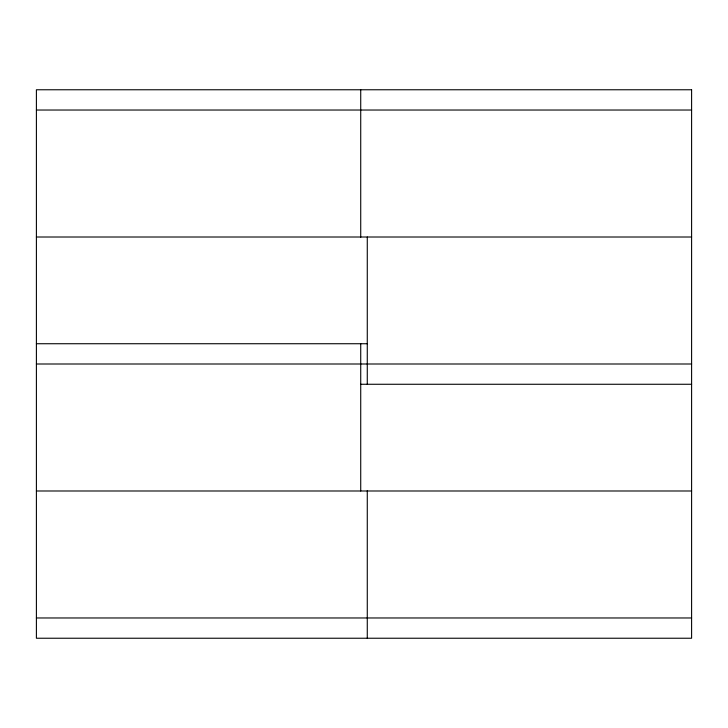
<?xml version="1.0" encoding="UTF-8"?>
<svg xmlns="http://www.w3.org/2000/svg" width="728" height="728" viewBox="0 0 728 728"><rect width="100%" height="100%" fill="white"/><g stroke="black" fill="none" stroke-linecap="round" stroke-linejoin="round"><path stroke-width="1.09" d="M36.4 110.028L691.6 110.028M36.4 237.01L691.6 237.01M36.4 343.734L367.276 343.734M36.4 364L691.6 364M360.724 384.266L691.6 384.266M36.4 490.99L691.6 490.99M36.4 617.972L691.6 617.972M367.276 237.01L367.276 384.266M367.276 490.745L367.276 638.238M360.724 89.762L360.724 237.255M360.724 343.734L360.724 490.99M691.6 89.762L36.4 89.762L36.4 638.238L691.6 638.238L691.6 89.762"/></g></svg>
